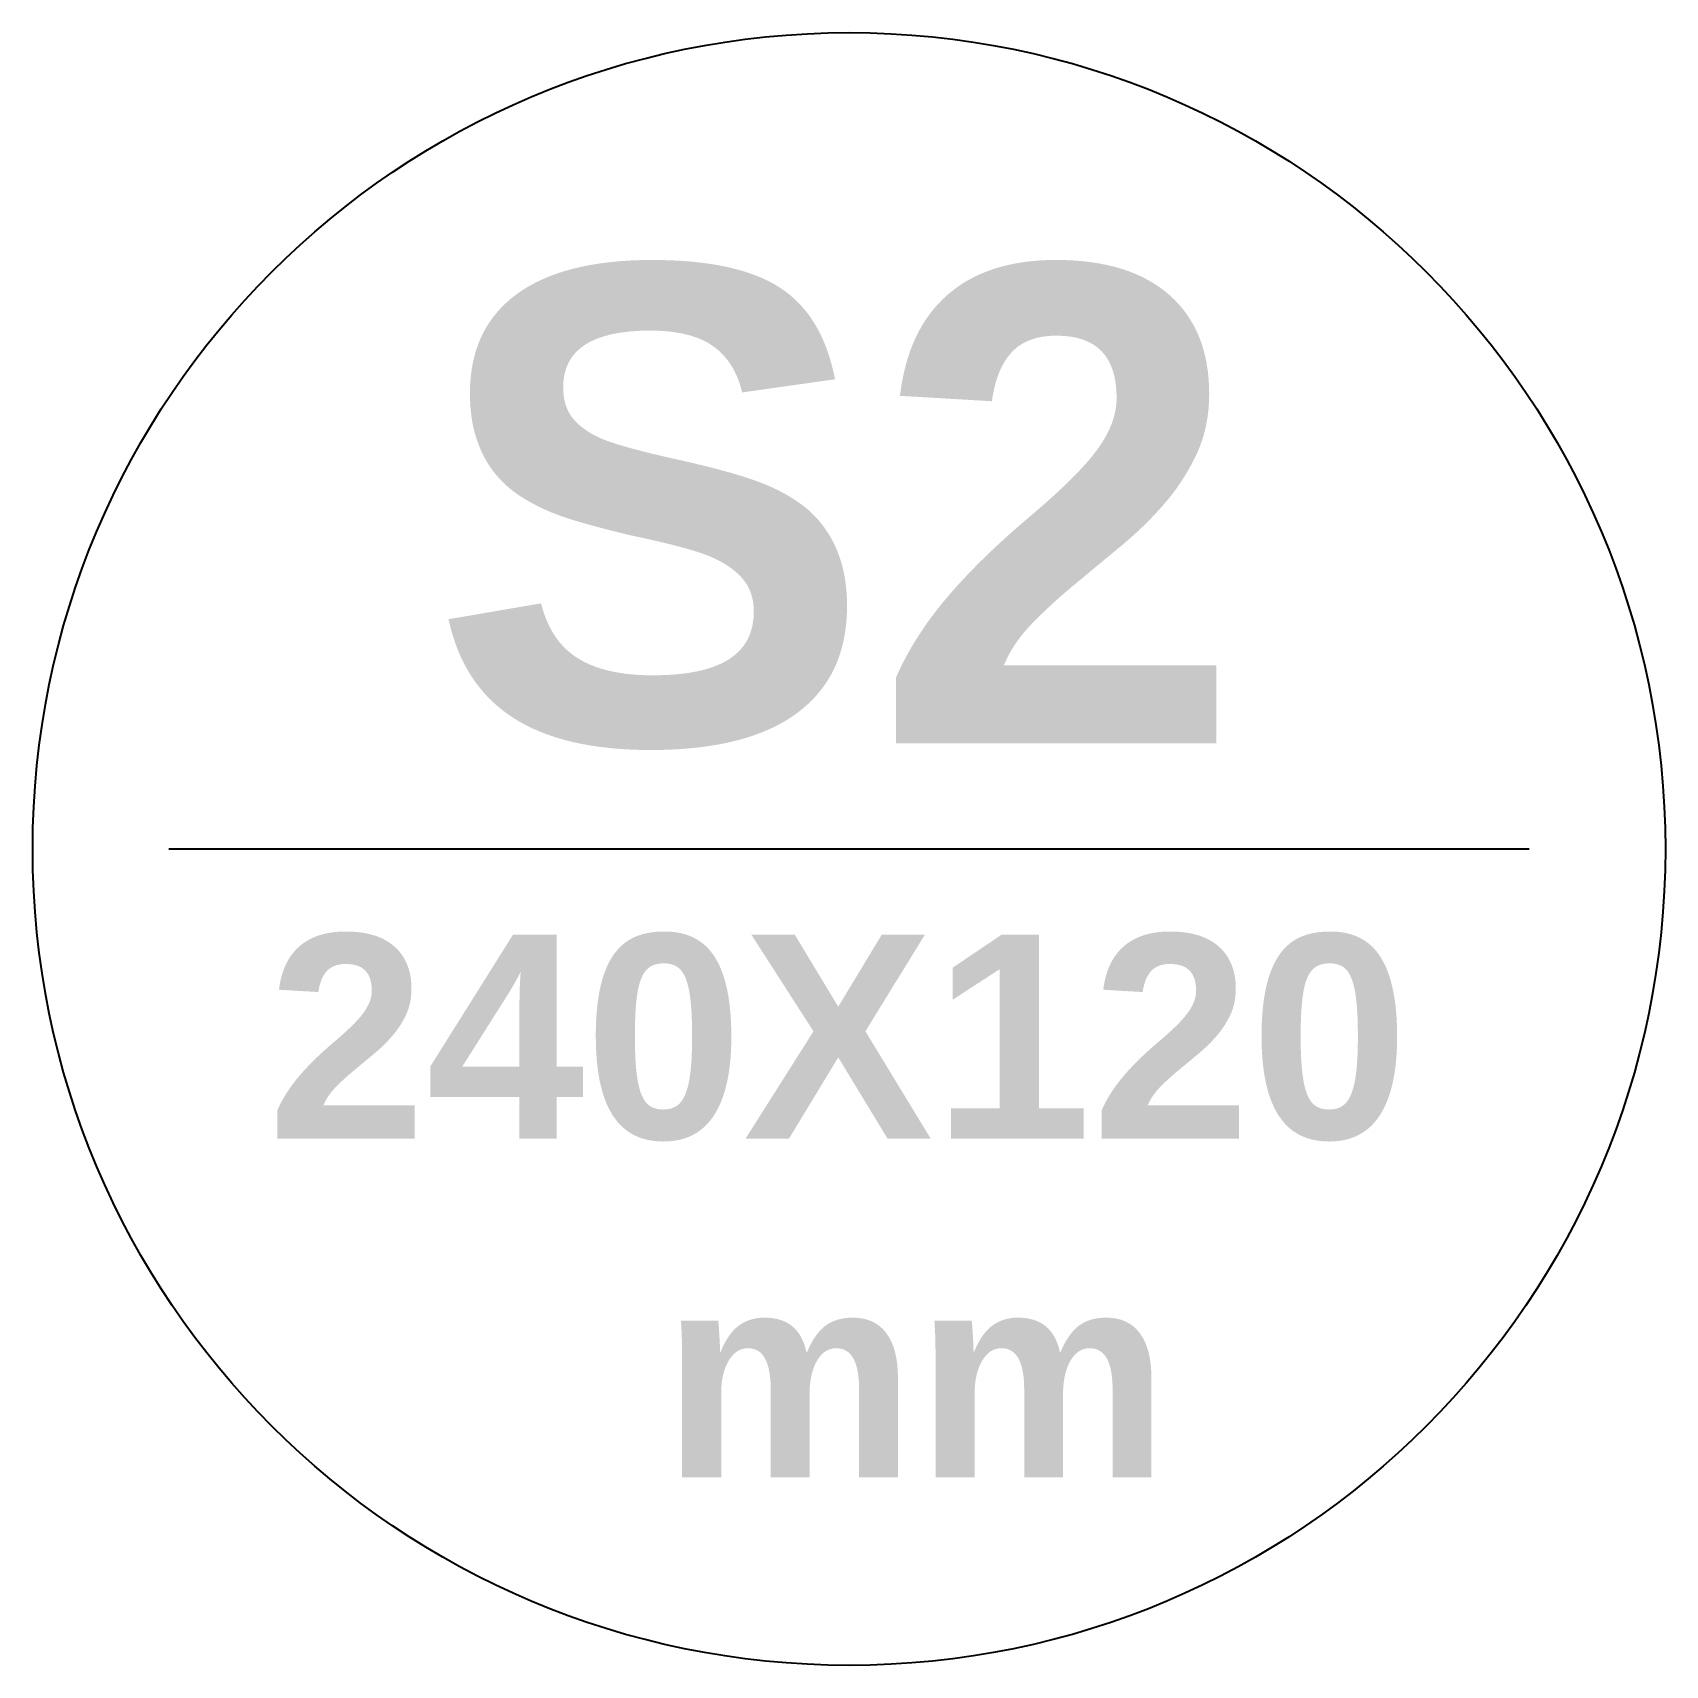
# Model space of a CAD drawing. Header units: millimetres. Extents: x -27.2 to 27.2, y -27.3 to 27.2.
import ezdxf

# ---------------------------------------------------------------- set-up
doc = ezdxf.new("R2010")
doc.units = ezdxf.units.MM
doc.layers.add('Cotas', color=1, linetype='Continuous')
doc.styles.add('PORTAS', font='arialbd.ttf', dxfattribs={"height": 15})

# ---------------------------------------------------------------- blocks, each defined once
blk = doc.blocks.new('S2')
at = {"layer": 'Cotas'}
for p, q in [((601190.046, 133440.034), (601212.726, 133440.034)), ((601212.726, 133440.034), (601235.406, 133440.034))]:
    blk.add_line(p, q, dxfattribs=at)
blk.add_circle((601212.726, 133440.034), 27.216, dxfattribs=at)
at = {"layer": 'Cotas', "attachment_point": 1, "style": 'PORTAS'}
for s, width, insert, char_height in [('S2', 46.86609, (601198.735, 133459.435), 15.876), ('240X120', 178.16561, (601193.336, 133437.182), 6.804), ('mm', 178.16561, (601206.496, 133425.887), 6.804)]:
    blk.add_mtext_dynamic_manual_height_columns(s, width=width, gutter_width=75, heights=[0], dxfattribs=dict(at, insert=insert, char_height=char_height))

msp = doc.modelspace()

# ---------------------------------------------------------------- block references
at = {"color": 2}
msp.add_blockref('S2', (-601212.725, -133440.079), dxfattribs=at)

doc.saveas('drawing.dxf')
